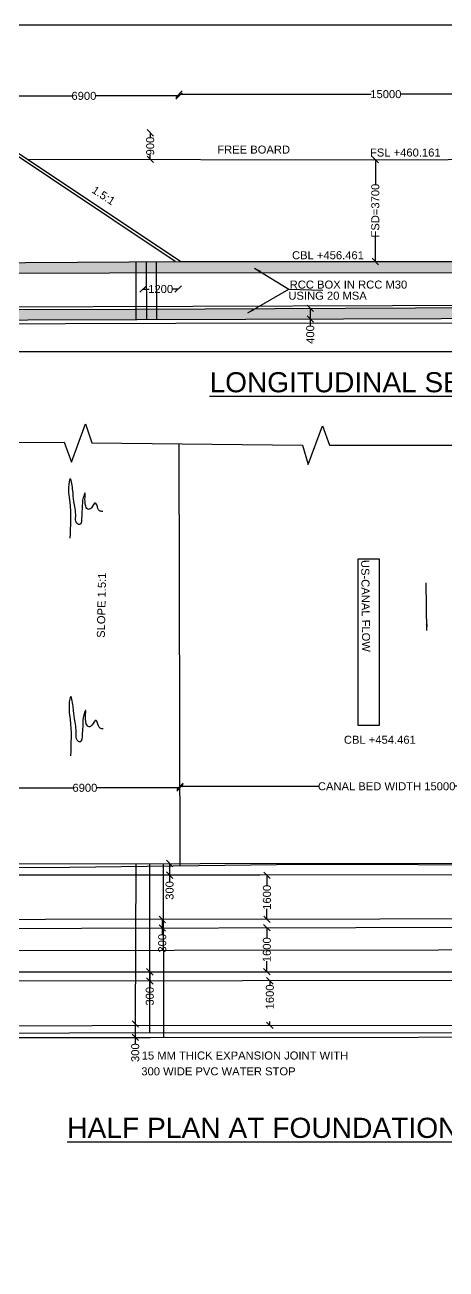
# Model space of a CAD drawing. Header units: millimetres. Extents: x 5124 to 3047371, y 2311 to 45565170.
# Drawn here: x 3013215 to 3019101, y 45546961 to 45564367 of the extents above; entities that cross this region are included whole.
import ezdxf

# ---------------------------------------------------------------- set-up
doc = ezdxf.new("R2010")
doc.units = ezdxf.units.MM
doc.header["$MEASUREMENT"] = 0
doc.layers.add('DIMENSION', color=1, linetype='Continuous')
doc.styles.get("Standard").update_dxf_attribs({"font": 'arial.ttf', "height": 112})
doc.dimstyles.get("Standard").update_dxf_attribs({"dimtxt": 90, "dimasz": 90, "dimexe": 0.18, "dimexo": 0.0625, "dimgap": 0.09, "dimtad": 0, "dimdec": 0, "dimzin": 0, "dimdsep": 46, "dimtxsty": 'Standard', "dimblk": 'OBLIQUE', "dimcen": 0.09, "dimse1": 1, "dimse2": 1, "dimadec": 0, "dimazin": 0, "dimtfac": 1, "dimtdec": 0, "dimtofl": 0, "dimtmove": 0, "dimatfit": 3, "dimfxl": 1, "dimtolj": 1, "dimtzin": 0, "dimarcsym": 0})
pattern_1 = [(50, (0, 0), (71.72601826, -6.2752135), [7.5, -82.5]), (355, (0, 0), (-13.87513336, 75.21921337), [6, -66]), (100.4514, (5.98, -0.52), (57.85093817, 68.94395421), [6.374019, -70.1142112]), (46.1842, (0, 20), (106.72410486, -16.55190143), [11.25, -123.75]), (96.6356, (8.89, 18.62), (93.46627055, 97.4117871), [9.5610288, -105.1713]), (351.1842, (0, 20), (93.4661945, 97.4118601), [9, -99]), (21, (10, 15), (59.69070521, -40.26188907), [7.5, -82.5]), (326, (10, 15), (24.33153319, 72.5150045), [6, -66]), (71.4514, (14.974, 11.645), (84.02226286, 32.25304967), [6.374019, -70.1142112]), (37.5, (0, 0), (1.215985532, 33.289385383), [0, -65.2, 0, -67, 0, -66.25]), (7.5, (0, 0), (26.306953744, 39.441171188), [0, -38.2, 0, -63.7, 0, -25.25]), (327.5, (-22.3, 0), (53.382243617, -2.255487173), [0, -25, 0, -78, 0, -103.5]), (317.5, (-32.3, 0), (58.318616934, 10.010498233), [0, -32.5, 0, -51.8, 0, -73.5])]

# ---------------------------------------------------------------- blocks, each defined once
blk = doc.blocks.new('_Oblique')
at = {"color": 0, "linetype": 'ByBlock', "lineweight": -2}
blk.add_line((-0.5, -0.5), (0.5, 0.5), dxfattribs=at)
blk = doc.blocks.new('*D11')
at = {"layer": 'Defpoints', "color": 0, "transparency": 16777216}
for p in [(3012708, 45563394), (3015369, 45563391), (3015369, 45563374)]:
    blk.add_point(p, dxfattribs=at)
at = {"layer": 'DIMENSION', "color": 0, "lineweight": -2, "transparency": 16777216}
for p, q in [((3012708, 45563374), (3013871, 45563374)), ((3015369, 45563374), (3014206, 45563374))]:
    blk.add_line(p, q, dxfattribs=at)
at = {"layer": 'DIMENSION', "color": 0, "lineweight": -2, "transparency": 16777216, "xscale": 90, "yscale": 90, "zscale": 90, "rotation": 180}
blk.add_blockref('_Oblique', (3012708, 45563374), dxfattribs=at)
at = {"layer": 'DIMENSION', "color": 0, "lineweight": -2, "transparency": 16777216, "xscale": 90, "yscale": 90, "zscale": 90}
blk.add_blockref('_Oblique', (3015369, 45563374), dxfattribs=at)
at = {"layer": 'DIMENSION', "color": 0, "transparency": 16777216, "insert": (3014039, 45563374), "char_height": 112, "attachment_point": 5}
blk.add_mtext('\\A1;6900', dxfattribs=at)
blk = doc.blocks.new('*D12')
at = {"layer": 'Defpoints', "color": 0, "transparency": 16777216}
for p in [(3015369, 45563374), (3021149, 45563398), (3021149, 45563398)]:
    blk.add_point(p, dxfattribs=at)
at = {"layer": 'DIMENSION', "color": 0, "lineweight": -2, "transparency": 16777216}
for p, q in [((3015369, 45563398), (3018054, 45563398)), ((3021149, 45563398), (3018465, 45563398))]:
    blk.add_line(p, q, dxfattribs=at)
at = {"layer": 'DIMENSION', "color": 0, "lineweight": -2, "transparency": 16777216, "xscale": 90, "yscale": 90, "zscale": 90, "rotation": 180}
blk.add_blockref('_Oblique', (3015369, 45563398), dxfattribs=at)
at = {"layer": 'DIMENSION', "color": 0, "lineweight": -2, "transparency": 16777216, "xscale": 90, "yscale": 90, "zscale": 90}
blk.add_blockref('_Oblique', (3021149, 45563398), dxfattribs=at)
at = {"layer": 'DIMENSION', "color": 0, "transparency": 16777216, "insert": (3018259, 45563398), "char_height": 112, "attachment_point": 5}
blk.add_mtext('\\A1;15000', dxfattribs=at)
blk = doc.blocks.new('*D27')
at = {"layer": 'Defpoints', "color": 0, "transparency": 16777216}
for p in [(3018095, 45562481), (3018112, 45562481), (3018092, 45561057)]:
    blk.add_point(p, dxfattribs=at)
at = {"layer": 'DIMENSION', "color": 0, "lineweight": -2, "transparency": 16777216}
for p, q in [((3018112, 45562481), (3018112, 45562135)), ((3018112, 45561057), (3018112, 45561403))]:
    blk.add_line(p, q, dxfattribs=at)
at = {"layer": 'DIMENSION', "color": 0, "lineweight": -2, "transparency": 16777216, "xscale": 90, "yscale": 90, "zscale": 90}
for p, rotation in [((3018112, 45562481), 90), ((3018112, 45561057), 270)]:
    blk.add_blockref('_Oblique', p, dxfattribs=dict(at, rotation=rotation))
at = {"layer": 'DIMENSION', "color": 0, "transparency": 16777216, "insert": (3018112, 45561769), "char_height": 112, "attachment_point": 5, "rotation": 90}
blk.add_mtext('\\A1;FSD=3700', dxfattribs=at)
blk = doc.blocks.new('*D28')
at = {"layer": 'Defpoints', "color": 0, "transparency": 16777216}
for p in [(3014868, 45560689), (3015357, 45560689), (3015357, 45560672)]:
    blk.add_point(p, dxfattribs=at)
at = {"layer": 'DIMENSION', "color": 0, "lineweight": -2, "transparency": 16777216}
for p, q in [((3014868, 45560672), (3014950, 45560672)), ((3015357, 45560672), (3015274, 45560672))]:
    blk.add_line(p, q, dxfattribs=at)
at = {"layer": 'DIMENSION', "color": 0, "lineweight": -2, "transparency": 16777216, "xscale": 90, "yscale": 90, "zscale": 90, "rotation": 180}
blk.add_blockref('_Oblique', (3014868, 45560672), dxfattribs=at)
at = {"layer": 'DIMENSION', "color": 0, "lineweight": -2, "transparency": 16777216, "xscale": 90, "yscale": 90, "zscale": 90}
blk.add_blockref('_Oblique', (3015357, 45560672), dxfattribs=at)
at = {"layer": 'DIMENSION', "color": 0, "transparency": 16777216, "insert": (3015112, 45560672), "char_height": 112, "attachment_point": 5}
blk.add_mtext('\\A1;1200', dxfattribs=at)
blk = doc.blocks.new('*D29')
at = {"layer": 'Defpoints', "color": 0, "transparency": 16777216}
for p in [(3017202, 45560403), (3017203, 45560252), (3017203, 45560252)]:
    blk.add_point(p, dxfattribs=at)
at = {"layer": 'DIMENSION', "color": 0, "lineweight": -2, "transparency": 16777216}
for p, q in [((3017203, 45560403), (3017203, 45560252)), ((3017203, 45560252), (3017203, 45560162))]:
    blk.add_line(p, q, dxfattribs=at)
at = {"layer": 'DIMENSION', "color": 0, "lineweight": -2, "transparency": 16777216, "xscale": 90, "yscale": 90, "zscale": 90}
for p, rotation in [((3017203, 45560403), 90), ((3017203, 45560252), 270)]:
    blk.add_blockref('_Oblique', p, dxfattribs=dict(at, rotation=rotation))
at = {"layer": 'DIMENSION', "color": 0, "transparency": 16777216, "insert": (3017203, 45560036), "char_height": 112, "attachment_point": 5, "rotation": 90}
blk.add_mtext('\\A1;400', dxfattribs=at)
blk = doc.blocks.new('*D30')
at = {"layer": 'Defpoints', "color": 0, "transparency": 16777216}
for p in [(3014966, 45562857), (3014993, 45562857), (3014973, 45562487)]:
    blk.add_point(p, dxfattribs=at)
at = {"layer": 'DIMENSION', "color": 0, "lineweight": -2, "transparency": 16777216}
for p, q in [((3014966, 45562857), (3014966, 45562795)), ((3014966, 45562487), (3014966, 45562548))]:
    blk.add_line(p, q, dxfattribs=at)
at = {"layer": 'DIMENSION', "color": 0, "lineweight": -2, "transparency": 16777216, "xscale": 90, "yscale": 90, "zscale": 90}
for p, rotation in [((3014966, 45562857), 90), ((3014966, 45562487), 270)]:
    blk.add_blockref('_Oblique', p, dxfattribs=dict(at, rotation=rotation))
at = {"layer": 'DIMENSION', "color": 0, "transparency": 16777216, "insert": (3014966, 45562672), "char_height": 112, "attachment_point": 5, "rotation": 90}
blk.add_mtext('\\A1;900', dxfattribs=at)
blk = doc.blocks.new('*D37')
at = {"layer": 'Defpoints', "color": 0, "transparency": 16777216}
for p in [(3030573, 45559821), (3008232, 45559807), (3030573, 45559797)]:
    blk.add_point(p, dxfattribs=at)
at = {"layer": 'DIMENSION', "color": 0, "lineweight": -2, "transparency": 16777216}
for p, q in [((3008232, 45559797), (3019191, 45559797)), ((3030573, 45559797), (3019613, 45559797))]:
    blk.add_line(p, q, dxfattribs=at)
at = {"layer": 'DIMENSION', "color": 0, "lineweight": -2, "transparency": 16777216, "xscale": 90, "yscale": 90, "zscale": 90, "rotation": 180}
blk.add_blockref('_Oblique', (3008232, 45559797), dxfattribs=at)
at = {"layer": 'DIMENSION', "color": 0, "lineweight": -2, "transparency": 16777216, "xscale": 90, "yscale": 90, "zscale": 90}
blk.add_blockref('_Oblique', (3030573, 45559797), dxfattribs=at)
at = {"layer": 'DIMENSION', "color": 0, "transparency": 16777216, "insert": (3019402, 45559797), "char_height": 112, "attachment_point": 5}
blk.add_mtext('\\A1;51169', dxfattribs=at)
blk = doc.blocks.new('*D69')
at = {"layer": 'Defpoints', "color": 0, "transparency": 16777216}
for p in [(3012726, 45553727), (3015381, 45553733), (3015381, 45553694)]:
    blk.add_point(p, dxfattribs=at)
at = {"layer": 'DIMENSION', "color": 0, "lineweight": -2, "transparency": 16777216}
for p, q in [((3012726, 45553694), (3013886, 45553694)), ((3015381, 45553694), (3014221, 45553694))]:
    blk.add_line(p, q, dxfattribs=at)
at = {"layer": 'DIMENSION', "color": 0, "lineweight": -2, "transparency": 16777216, "xscale": 90, "yscale": 90, "zscale": 90, "rotation": 180}
blk.add_blockref('_Oblique', (3012726, 45553694), dxfattribs=at)
at = {"layer": 'DIMENSION', "color": 0, "lineweight": -2, "transparency": 16777216, "xscale": 90, "yscale": 90, "zscale": 90}
blk.add_blockref('_Oblique', (3015381, 45553694), dxfattribs=at)
at = {"layer": 'DIMENSION', "color": 0, "transparency": 16777216, "insert": (3014053, 45553694), "char_height": 112, "attachment_point": 5}
blk.add_mtext('\\A1;6900', dxfattribs=at)
blk = doc.blocks.new('*D70')
at = {"layer": 'Defpoints', "color": 0, "transparency": 16777216}
for p in [(3015381, 45553694), (3021160, 45553715), (3021160, 45553697)]:
    blk.add_point(p, dxfattribs=at)
at = {"layer": 'DIMENSION', "color": 0, "lineweight": -2, "transparency": 16777216}
for p, q in [((3015381, 45553715), (3017317, 45553715)), ((3021160, 45553715), (3019224, 45553715))]:
    blk.add_line(p, q, dxfattribs=at)
at = {"layer": 'DIMENSION', "color": 0, "lineweight": -2, "transparency": 16777216, "xscale": 90, "yscale": 90, "zscale": 90, "rotation": 180}
blk.add_blockref('_Oblique', (3015381, 45553715), dxfattribs=at)
at = {"layer": 'DIMENSION', "color": 0, "lineweight": -2, "transparency": 16777216, "xscale": 90, "yscale": 90, "zscale": 90}
blk.add_blockref('_Oblique', (3021160, 45553715), dxfattribs=at)
at = {"layer": 'DIMENSION', "color": 0, "transparency": 16777216, "insert": (3018270, 45553715), "char_height": 112, "attachment_point": 5}
blk.add_mtext('\\A1;CANAL BED WIDTH 15000', dxfattribs=at)
blk = doc.blocks.new('*D74')
at = {"layer": 'Defpoints', "color": 0, "transparency": 16777216}
for p in [(3015238, 45552636), (3015237, 45552472), (3015238, 45552472)]:
    blk.add_point(p, dxfattribs=at)
at = {"layer": 'DIMENSION', "color": 0, "lineweight": -2, "transparency": 16777216}
for p, q in [((3015237, 45552636), (3015237, 45552472)), ((3015237, 45552472), (3015237, 45552382))]:
    blk.add_line(p, q, dxfattribs=at)
at = {"layer": 'DIMENSION', "color": 0, "lineweight": -2, "transparency": 16777216, "xscale": 90, "yscale": 90, "zscale": 90}
for p, rotation in [((3015237, 45552636), 90), ((3015237, 45552472), 270)]:
    blk.add_blockref('_Oblique', p, dxfattribs=dict(at, rotation=rotation))
at = {"layer": 'DIMENSION', "color": 0, "transparency": 16777216, "insert": (3015237, 45552258), "char_height": 112, "attachment_point": 5, "rotation": 90}
blk.add_mtext('\\A1;300', dxfattribs=at)
blk = doc.blocks.new('*D75')
at = {"layer": 'Defpoints', "color": 0, "transparency": 16777216}
for p in [(3015231, 45551852), (3015134, 45551734), (3015231, 45551734)]:
    blk.add_point(p, dxfattribs=at)
at = {"layer": 'DIMENSION', "color": 0, "lineweight": -2, "transparency": 16777216}
for p, q in [((3015134, 45551852), (3015134, 45551734)), ((3015134, 45551734), (3015134, 45551644))]:
    blk.add_line(p, q, dxfattribs=at)
at = {"layer": 'DIMENSION', "color": 0, "lineweight": -2, "transparency": 16777216, "xscale": 90, "yscale": 90, "zscale": 90}
for p, rotation in [((3015134, 45551852), 90), ((3015134, 45551734), 270)]:
    blk.add_blockref('_Oblique', p, dxfattribs=dict(at, rotation=rotation))
at = {"layer": 'DIMENSION', "color": 0, "transparency": 16777216, "insert": (3015134, 45551520), "char_height": 112, "attachment_point": 5, "rotation": 90}
blk.add_mtext('\\A1;300', dxfattribs=at)
blk = doc.blocks.new('*D76')
at = {"layer": 'Defpoints', "color": 0, "transparency": 16777216}
for p in [(3014932, 45551120), (3014932, 45550992), (3014960, 45550992)]:
    blk.add_point(p, dxfattribs=at)
at = {"layer": 'DIMENSION', "color": 0, "lineweight": -2, "transparency": 16777216}
for p, q in [((3014960, 45551120), (3014960, 45550992)), ((3014960, 45550992), (3014960, 45550902))]:
    blk.add_line(p, q, dxfattribs=at)
at = {"layer": 'DIMENSION', "color": 0, "lineweight": -2, "transparency": 16777216, "xscale": 90, "yscale": 90, "zscale": 90}
for p, rotation in [((3014960, 45551120), 90), ((3014960, 45550992), 270)]:
    blk.add_blockref('_Oblique', p, dxfattribs=dict(at, rotation=rotation))
at = {"layer": 'DIMENSION', "color": 0, "transparency": 16777216, "insert": (3014960, 45550778), "char_height": 112, "attachment_point": 5, "rotation": 90}
blk.add_mtext('\\A1;300', dxfattribs=at)
blk = doc.blocks.new('*D77')
at = {"layer": 'Defpoints', "color": 0, "transparency": 16777216}
for p in [(3014757, 45550389), (3014757, 45550203), (3014757, 45550203)]:
    blk.add_point(p, dxfattribs=at)
at = {"layer": 'DIMENSION', "color": 0, "lineweight": -2, "transparency": 16777216}
for p, q in [((3014757, 45550389), (3014757, 45550203)), ((3014757, 45550203), (3014757, 45550113))]:
    blk.add_line(p, q, dxfattribs=at)
at = {"layer": 'DIMENSION', "color": 0, "lineweight": -2, "transparency": 16777216, "xscale": 90, "yscale": 90, "zscale": 90}
for p, rotation in [((3014757, 45550389), 90), ((3014757, 45550203), 270)]:
    blk.add_blockref('_Oblique', p, dxfattribs=dict(at, rotation=rotation))
at = {"layer": 'DIMENSION', "color": 0, "transparency": 16777216, "insert": (3014757, 45549989), "char_height": 112, "attachment_point": 5, "rotation": 90}
blk.add_mtext('\\A1;300', dxfattribs=at)
blk = doc.blocks.new('*D78')
at = {"layer": 'Defpoints', "color": 0, "transparency": 16777216}
for p in [(3016625, 45550994), (3016626, 45550371), (3016638, 45550371)]:
    blk.add_point(p, dxfattribs=at)
at = {"layer": 'DIMENSION', "color": 0, "lineweight": -2, "transparency": 16777216}
for p, q in [((3016638, 45550994), (3016638, 45550940)), ((3016638, 45550371), (3016638, 45550425))]:
    blk.add_line(p, q, dxfattribs=at)
at = {"layer": 'DIMENSION', "color": 0, "lineweight": -2, "transparency": 16777216, "xscale": 90, "yscale": 90, "zscale": 90}
for p, rotation in [((3016638, 45550994), 90), ((3016638, 45550371), 270)]:
    blk.add_blockref('_Oblique', p, dxfattribs=dict(at, rotation=rotation))
at = {"layer": 'DIMENSION', "color": 0, "transparency": 16777216, "insert": (3016638, 45550682), "char_height": 112, "attachment_point": 5, "rotation": 90}
blk.add_mtext('\\A1;    1600', dxfattribs=at)
blk = doc.blocks.new('*D79')
at = {"layer": 'Defpoints', "color": 0, "transparency": 16777216}
for p in [(3016596, 45551737), (3016596, 45551737), (3016597, 45551121)]:
    blk.add_point(p, dxfattribs=at)
at = {"layer": 'DIMENSION', "color": 0, "lineweight": -2, "transparency": 16777216}
for p, q in [((3016596, 45551737), (3016596, 45551591)), ((3016596, 45551121), (3016596, 45551267))]:
    blk.add_line(p, q, dxfattribs=at)
at = {"layer": 'DIMENSION', "color": 0, "lineweight": -2, "transparency": 16777216, "xscale": 90, "yscale": 90, "zscale": 90}
for p, rotation in [((3016596, 45551737), 90), ((3016596, 45551121), 270)]:
    blk.add_blockref('_Oblique', p, dxfattribs=dict(at, rotation=rotation))
at = {"layer": 'DIMENSION', "color": 0, "transparency": 16777216, "insert": (3016596, 45551429), "char_height": 112, "attachment_point": 5, "rotation": 90}
blk.add_mtext('\\A1;1600', dxfattribs=at)
blk = doc.blocks.new('*D80')
at = {"layer": 'Defpoints', "color": 0, "transparency": 16777216}
for p in [(3016595, 45552471), (3016597, 45552471), (3016595, 45551853)]:
    blk.add_point(p, dxfattribs=at)
at = {"layer": 'DIMENSION', "color": 0, "lineweight": -2, "transparency": 16777216}
for p, q in [((3016597, 45552471), (3016597, 45552324)), ((3016597, 45551853), (3016597, 45552000))]:
    blk.add_line(p, q, dxfattribs=at)
at = {"layer": 'DIMENSION', "color": 0, "lineweight": -2, "transparency": 16777216, "xscale": 90, "yscale": 90, "zscale": 90}
for p, rotation in [((3016597, 45552471), 90), ((3016597, 45551853), 270)]:
    blk.add_blockref('_Oblique', p, dxfattribs=dict(at, rotation=rotation))
at = {"layer": 'DIMENSION', "color": 0, "transparency": 16777216, "insert": (3016597, 45552162), "char_height": 112, "attachment_point": 5, "rotation": 90}
blk.add_mtext('\\A1;1600', dxfattribs=at)

msp = doc.modelspace()

# ---------------------------------------------------------------- hatches: boundary and pattern name
at = {"layer": 'DIMENSION'}
h = msp.add_hatch(dxfattribs=at)
h.set_pattern_fill('AR-CONC', color=0, scale=10, style=0)
h.set_pattern_definition(pattern_1)
h.paths.add_polyline_path([(3008449.8, 45561659.1), (3008262.5, 45561657.9), (3008264.2, 45561023.9), (3008454, 45561026.5)])
h.paths.add_polyline_path([(3008449.8, 45561659.1), (3008454, 45561026.5), (3008799.7, 45561031.2)])
h.paths.add_polyline_path([(3008262.5, 45561657.9), (3008254.6, 45561657.8), (3008030.9, 45561020.8), (3008264.2, 45561023.9)])
h.paths.add_polyline_path([(3008264.2, 45561023.9), (3007959.5, 45561019.8), (3007961.5, 45560874.2), (3008264.6, 45560878.3)])
h.paths.add_polyline_path([(3014763.1, 45561055.1), (3011767.1, 45561036.2), (3009344.7, 45561038.5), (3008264.2, 45561023.9), (3008264.6, 45560878.3), (3009072.3, 45560889.1), (3014396.5, 45560892.3), (3014763.6, 45560892.5)])
h.paths.add_polyline_path([(3014909.6, 45561056.1), (3014763.1, 45561055.1), (3014763.6, 45560892.5), (3014910.2, 45560892.6)])
h.paths.add_polyline_path([(3015049.8, 45561057), (3014909.6, 45561056.1), (3014910.2, 45560892.6), (3015050.4, 45560892.7)])
h.paths.add_polyline_path([(3021616.7, 45561052.5), (3019915.6, 45561055.9), (3015393.5, 45561059.1), (3015049.8, 45561057), (3015050.4, 45560892.7), (3021607.8, 45560896.6), (3021617.3, 45560896.6)])
h = msp.add_hatch(dxfattribs=at)
h.set_pattern_fill('AR-CONC', color=0, scale=10, style=0)
h.set_pattern_definition(pattern_1)
h.paths.add_polyline_path([(3007635.9, 45560131.5), (3007635.8, 45560165.1), (3007635.7, 45560224), (3008266.3, 45560225.7), (3008265.9, 45560378), (3006317.5, 45560376.4), (3005521.1, 45560371.8), (3005517.9, 45560118.2)])
h.paths.add_polyline_path([(3013256.9, 45560239), (3016301.4, 45560249.2), (3020397, 45560263), (3024077.7, 45560275.3), (3029244.7, 45560256.8), (3030554.9, 45560257.4), (3030556.3, 45560207.8), (3034804.9, 45560217.8), (3034802.3, 45560413.2), (3034302.6, 45560412.3), (3030557.2, 45560408.6), (3025751.3, 45560417.4), (3022847.1, 45560423), (3019650.6, 45560414.5), (3014754.3, 45560391.5), (3009790.1, 45560379.1), (3008265.9, 45560378), (3008266.3, 45560225.7)])
h.paths.add_polyline_path([(3008180.7, 45560162.9), (3008180.7, 45560410.1), (3008317.6, 45560410.1), (3008317.6, 45560162.9)], flags=9)
h.paths.add_polyline_path([(3006965.9, 45560143.3), (3006965.9, 45560386.8), (3007102.8, 45560386.8), (3007102.8, 45560143.3)], flags=9)
h.paths.add_polyline_path([(3031079.1, 45560249.9), (3031793.2, 45560249.9), (3031793.2, 45560421.6), (3031079.1, 45560421.6)], flags=24)
h.paths.add_polyline_path([(3025344.6, 45560323.2), (3026058.8, 45560323.2), (3026058.8, 45560494.7), (3025344.6, 45560494.7)], flags=9)
h.paths.add_polyline_path([(3010229.9, 45560248), (3010944, 45560248), (3010944, 45560419.5), (3010229.9, 45560419.5)], flags=24)

# ---------------------------------------------------------------- linework, layer by layer
at = {"layer": 'DIMENSION', "color": 0}
for points in [[(3046909.1, 45530958.7), (2999368, 45530958.7), (2999368, 45564367.5), (3046909.1, 45564367.5)], [(3017870.2, 45556899.6), (3018167.8, 45556899.6), (3018167.8, 45554564.8), (3017870.2, 45554564.8)]]:
    msp.add_lwpolyline(points, close=True, dxfattribs=at)
for points in [[(3005525.8, 45561639.6), (3008447.1, 45561659.1), (3010781.8, 45562839.5), (3012716.4, 45562844.9), (3015393.5, 45561059.1), (3019915.6, 45561055.9), (3024590.9, 45561046.6), (3030565.5, 45561066.7), (3030448.3, 45561672.1), (3030452.1, 45561066.3)], [(3015313.4, 45561058.6), (3012695.3, 45562806.4), (3012559.7, 45562801.1), (3012559.5, 45562844.5)], [(3013249, 45562489.6), (3018092.8, 45562481.3), (3023274, 45562503.4), (3021111.4, 45561053.5)], [(3037645.5, 45560438.1), (3033938.9, 45560440.2), (3030980.5, 45560438.9), (3026306.7, 45560450.6), (3018353.9, 45560437.4), (3012767.7, 45560417.7), (3009245.9, 45560408.5), (3006355.1, 45560401.2), (3005772.5, 45561370.8), (3005525.5, 45561371)], [(3005525.7, 45561345.7), (3005757.9, 45561347.8), (3006317.5, 45560376.4), (3009790.1, 45560379.1), (3014754.3, 45560391.5), (3019650.6, 45560414.5), (3022847.1, 45560423), (3025751.3, 45560417.4), (3030557.2, 45560408.6), (3034302.6, 45560412.3), (3034802.3, 45560413.2), (3034807.5, 45560022.4), (3034161.7, 45560013.7)], [(3007959.5, 45561019.8), (3009344.7, 45561038.5), (3011767.1, 45561036.2), (3015393.5, 45561059.1)], [(3014763.1, 45561055.1), (3014765.8, 45560244.1)], [(3014909.6, 45561056.1), (3014912.3, 45560244.6)], [(3015049.8, 45561057), (3015052.6, 45560245)], [(3030563.6, 45560901.6), (3021607.8, 45560896.6), (3014396.5, 45560892.3), (3009072.3, 45560889.1), (3007961.5, 45560874.2), (3007959.5, 45561019.8), (3007801.2, 45561017.7)], [(3034804.9, 45560217.8), (3030556.3, 45560207.8), (3030556.4, 45560190.1), (3027208.5, 45560202.2), (3015322, 45560188.5), (3007635.8, 45560165.1), (3007635.9, 45560131.5), (3004643.2, 45560112.8)], [(3007635.8, 45560165.1), (3007635.7, 45560224), (3013256.9, 45560239), (3016301.4, 45560249.2), (3020397, 45560263), (3024077.7, 45560275.3), (3029244.7, 45560256.8), (3030554.9, 45560257.4), (3030556.3, 45560207.8)], [(3010841.3, 45558511.9), (3013765.4, 45558531.6), (3013866.9, 45558251.1), (3014061.3, 45558786.2), (3014149.9, 45558520.8), (3017092.3, 45558488.4), (3017173.4, 45558216.7), (3017375.1, 45558759), (3017471.7, 45558487.3), (3020389.9, 45558485.7), (3020484.5, 45558220.7), (3020682.7, 45558765.9), (3020780.2, 45558491.8), (3023699.6, 45558502.4), (3023801.2, 45558236.7), (3023988.1, 45558769.7), (3024090.9, 45558495.8), (3027850, 45558532.9), (3027923.4, 45558274.6), (3028128.7, 45558802.9), (3028218.7, 45558536.2), (3030602.6, 45558536.1)], [(3015383.9, 45552599.3), (3015369.4, 45558507.4)], [(3034704.8, 45553864), (3030566.4, 45552477.3), (3016495.8, 45552471.4), (3008260.5, 45552474.4)], [(3030328.4, 45552607.2), (3025566.7, 45552597), (3021947.5, 45552608), (3017092.2, 45552622.8), (3013836.5, 45552578.1), (3008260.6, 45552569.3)], [(3008457.7, 45552632.8), (3030068.1, 45552643.7)], [(3014766, 45552636), (3014757.4, 45550388.9)], [(3014953.5, 45552636.1), (3014955.5, 45550262.7)], [(3015148.1, 45552636.2), (3015150.9, 45550202.9)], [(3030566.8, 45551862.6), (3022847.1, 45551859.3), (3013504.2, 45551850.1), (3008259.3, 45551831.4)], [(3008259.1, 45551717), (3023584.9, 45551753.8), (3030566.9, 45551757.8)], [(3030067.7, 45551436), (3011604.6, 45551414.1), (3008258.6, 45551410.1)], [(3008258.1, 45551109.1), (3012664.6, 45551120), (3021840.9, 45551121.7), (3030567.2, 45551126.7)], [(3030567.3, 45551008.1), (3024247.5, 45551002.2), (3008257.9, 45550984.3)], [(3008887.5, 45550363.4), (3029944.9, 45550384.2), (3030567.6, 45550384.8), (3034698.9, 45549019.8)], [(3030308.7, 45550275.2), (3013838.7, 45550261.8), (3009109.4, 45550254.7)], [(3008993.7, 45550199.4), (3014968.6, 45550202.7), (3029944, 45550220.1)]]:
    msp.add_lwpolyline(points, dxfattribs=at)
for points in [[(3014303, 45557561.2), (3014259.3, 45557569.4), (3014218.3, 45557652.6), (3014202, 45557678.5), (3014144.6, 45557613), (3014105, 45557589.8), (3014065.5, 45557633.5), (3014053.2, 45557816.3), (3014030, 45557757.6), (3014016.3, 45557613), (3014008.1, 45557497.1), (3013975.4, 45557377), (3013935.8, 45557402.9), (3013924.9, 45557488.9), (3013898.9, 45557701.7), (3013881.2, 45557873.6), (3013844.3, 45558010.3), (3013834.8, 45557977.5), (3013840.2, 45557689.7), (3013844.3, 45557184.5)], [(3014310.4, 45554519.2), (3014266.7, 45554527.4), (3014225.8, 45554610.6), (3014209.5, 45554636.5), (3014152.1, 45554571), (3014112.5, 45554547.8), (3014073, 45554591.5), (3014060.7, 45554774.3), (3014037.5, 45554715.6), (3014023.8, 45554571), (3014015.6, 45554455.1), (3013982.9, 45554335), (3013943.3, 45554360.9), (3013932.4, 45554446.9), (3013906.4, 45554659.7), (3013888.7, 45554831.6), (3013851.8, 45554968.3), (3013842.2, 45554935.6), (3013847.7, 45554647.7), (3013851.8, 45554142.5)]]:
    msp.add_spline(points, degree=3, dxfattribs=at)

# ---------------------------------------------------------------- texts
for s, height, p in [('FREE BOARD', 112, (3015903, 45562567.1)), ('FSL +460.161', 112, (3018037.2, 45562525.6)), ('CBL +456.461', 112, (3016947.7, 45561088.8)), ('RCC BOX IN RCC M30', 112, (3016915, 45560678.3)), ('USING 20 MSA', 112, (3016896.8, 45560522.7)), ('%%ULONGITUDINAL SECTION ', 280.398, (3015795.7, 45559227.9)), ('CBL +454.461', 112, (3017672.8, 45554310.6)), ('15 MM THICK EXPANSION JOINT WITH', 112, (3014846.9, 45549893.2)), ('300 WIDE PVC WATER STOP', 112, (3014841.6, 45549671.9)), ('%%UHALF PLAN AT FOUNDATION AND HELF PLAN AT TOP', 281.871, (3013805.2, 45548796.5))]:
    msp.add_text(s, height=height, dxfattribs=at).set_placement(p)
for s, rotation, p in [('1.5:1', 326.67337, (3014137.8, 45562030.3)), ('US-CANAL FLOW', 270.62037, (3017914.2, 45556881.6)), ('SLOPE 1.5:1', 88.87663, (3014331.4, 45555791.7))]:
    msp.add_text(s, height=112, rotation=rotation, dxfattribs=at).set_placement(p)

# ---------------------------------------------------------------- dimensions: what is measured, and where the dimension line sits
for base, p1, p2, text, picture, middle in [((3021149.3, 45563398.5), (3015369, 45563373.7), (3021149.3, 45563398.5), '15000', '*D12', (3018259.2, 45563398.5)), ((3015369, 45563373.7), (3012708, 45563393.9), (3015369, 45563391.1), '6900', '*D11', (3014038.5, 45563373.7)), ((3015357, 45560671.7), (3014867.6, 45560689.3), (3015357, 45560689.3), '1200', '*D28', (3015112.3, 45560671.7)), ((3030572.9, 45559796.9), (3008231.7, 45559807.2), (3030572.9, 45559820.5), '51169', '*D37', (3019402.3, 45559796.9)), ((3021159.7, 45553714.9), (3015381.2, 45553694.4), (3021159.7, 45553697.3), 'CANAL BED WIDTH 15000', '*D70', (3018270.4, 45553714.9)), ((3015381.1, 45553694.3), (3012725.6, 45553726.5), (3015381.1, 45553733), '6900', '*D69', (3014053.4, 45553694.3))]:
    dim = msp.add_linear_dim(base=base, p1=p1, p2=p2, text=text, dimstyle='Standard', override={"dimtxt": 112}, dxfattribs=at)
    dim.commit()
    dim.dimension.update_dxf_attribs({"geometry": picture, "text_midpoint": middle})
for base, p1, p2, text, picture, middle in [((3014966.2, 45562856.9), (3014972.9, 45562486.7), (3014993.4, 45562856.9), '900', '*D30', (3014966.2, 45562671.8)), ((3018111.9, 45562481.3), (3018092.1, 45561057.2), (3018094.6, 45562481.3), 'FSD=3700', '*D27', (3018111.9, 45561769.3)), ((3017203, 45560252.3), (3017202.5, 45560403), (3017203, 45560252.3), '400', '*D29', (3017203, 45560036.4)), ((3015236.7, 45552471.8), (3015238.5, 45552636.2), (3015238.4, 45552471.8), '300', '*D74', (3015236.7, 45552258.2)), ((3016597.2, 45552471.4), (3016595.4, 45551853.2), (3016595.2, 45552471.4), '1600', '*D80', (3016597.2, 45552162.3)), ((3015134.5, 45551733.8), (3015230.7, 45551851.8), (3015230.9, 45551733.8), '300', '*D75', (3015134.5, 45551520.2)), ((3016595.5, 45551737), (3016597, 45551120.7), (3016595.5, 45551737), '1600', '*D79', (3016595.5, 45551428.9)), ((3014960, 45550991.8), (3014931.8, 45551120.4), (3014931.9, 45550991.8), '300', '*D76', (3014960, 45550778.2)), ((3016638.2, 45550371), (3016625, 45550993.7), (3016625.7, 45550371), '    1600', '*D78', (3016638.2, 45550682.4)), ((3014757.4, 45550202.6), (3014757.3, 45550388.9), (3014757.4, 45550202.6), '300', '*D77', (3014757.4, 45549989))]:
    dim = msp.add_linear_dim(base=base, p1=p1, p2=p2, angle=90, text=text, dimstyle='Standard', override={"dimtxt": 112}, dxfattribs=at)
    dim.commit()
    dim.dimension.update_dxf_attribs({"geometry": picture, "text_midpoint": middle})

# ---------------------------------------------------------------- leaders
for points in [[(3016425, 45560963.5), (3016902.4, 45560670.2), (3017377.2, 45560654.3)], [(3016329.6, 45560337.8), (3016902.4, 45560670.2)], [(3018832.7, 45555892.9), (3018822.1, 45556563.5)]]:
    msp.add_leader(points, dimstyle='Standard', override={"dimtxt": 112}, dxfattribs=at)

doc.saveas('drawing.dxf')
